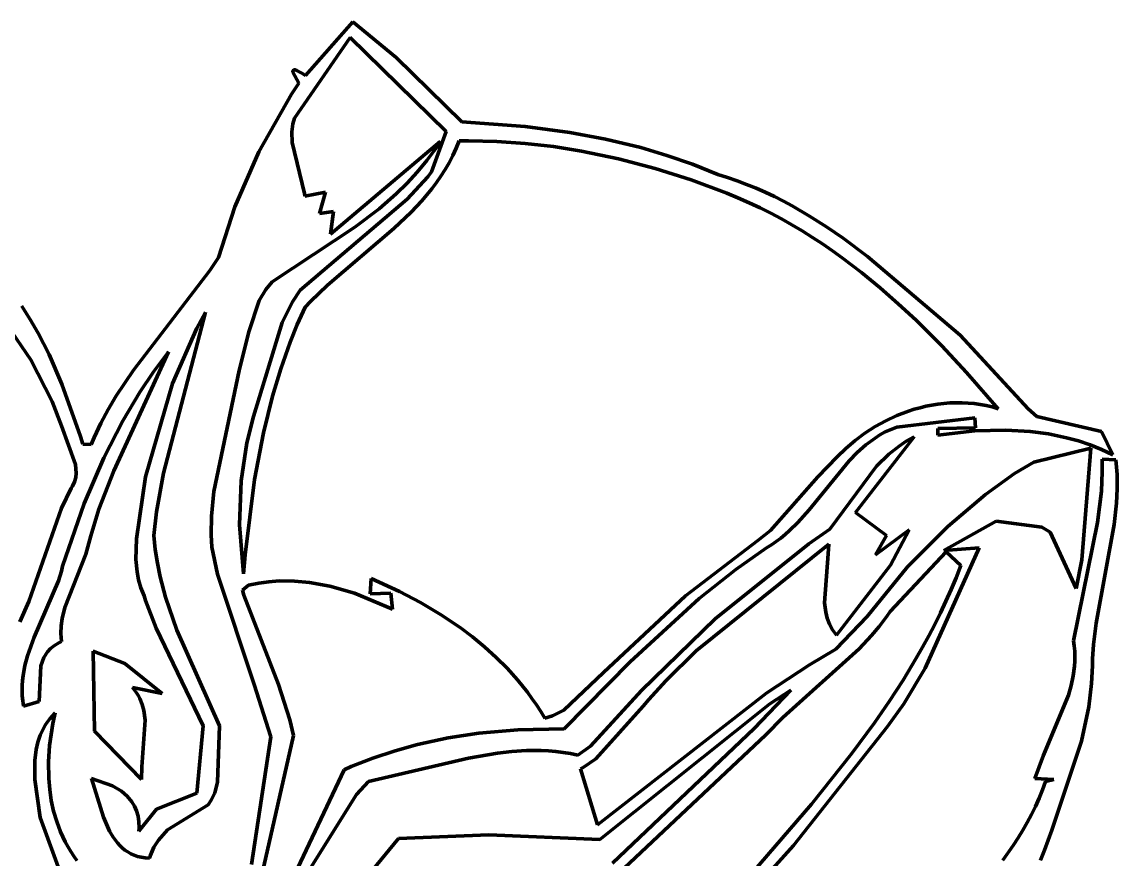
# Model space of a CAD drawing. Header units: millimetres. Extents: x 0 to 10.4, y 0 to 10.4.
# Drawn here: x 4.31 to 5.836, y 6.175 to 7.341 of the extents above; entities that cross this region are included whole.
import ezdxf

# ---------------------------------------------------------------- set-up
doc = ezdxf.new("R2010")
doc.units = ezdxf.units.MM
doc.layers.add('color#2b2b2bff', color=7, linetype='CONTINUOUS', lineweight=100)
doc.layers.add('color#fdfdfdff', color=7, linetype='CONTINUOUS', lineweight=100)

msp = doc.modelspace()

# ---------------------------------------------------------------- linework, layer by layer
at = {"layer": 'color#2b2b2bff'}
for p, q in [((4.7051, 7.2664), (4.7713, 7.341)), ((4.7713, 7.341), (4.8315, 7.2913)), ((4.7675, 7.3194), (4.6898, 7.2068)), ((4.9011, 7.1884), (4.7675, 7.3194)), ((4.8315, 7.2913), (4.9229, 7.2018)), ((4.6874, 7.2708), (4.6875, 7.2735)), ((4.696, 7.2559), (4.6874, 7.2708)), ((4.6875, 7.2735), (4.689, 7.2743)), ((4.689, 7.2743), (4.6908, 7.2741)), ((4.6908, 7.2741), (4.6932, 7.2732)), ((4.6932, 7.2732), (4.6964, 7.2717)), ((4.6964, 7.2717), (4.7003, 7.2695)), ((4.7003, 7.2695), (4.7051, 7.2664)), ((4.6858, 7.2403), (4.696, 7.2559)), ((4.64, 7.1599), (4.6858, 7.2403)), ((4.6898, 7.2068), (4.6876, 7.1993)), ((4.9229, 7.2018), (5.011, 7.1956)), ((4.6876, 7.1993), (4.686, 7.1881)), ((4.686, 7.1881), (4.6864, 7.1731)), ((4.8808, 7.1321), (4.9011, 7.1884)), ((5.011, 7.1956), (5.0736, 7.1872)), ((5.0736, 7.1872), (5.1232, 7.1778)), ((4.6864, 7.1731), (4.7037, 7.1023)), ((4.74, 7.0453), (4.8929, 7.1744)), ((4.8929, 7.1744), (4.887, 7.1654)), ((4.9191, 7.1755), (4.9149, 7.165)), ((4.9323, 7.1756), (4.9191, 7.1755)), ((4.9718, 7.1746), (4.9323, 7.1756)), ((5.0113, 7.1718), (4.9718, 7.1746)), ((5.0505, 7.1673), (5.0113, 7.1718)), ((5.1232, 7.1778), (5.1722, 7.1659)), ((4.6069, 7.0836), (4.64, 7.1599)), ((4.8808, 7.1567), (4.8744, 7.1482)), ((4.887, 7.1654), (4.8808, 7.1567)), ((4.9103, 7.1548), (4.9052, 7.145)), ((4.9149, 7.165), (4.9103, 7.1548)), ((5.0896, 7.1611), (5.0505, 7.1673)), ((5.1412, 7.1504), (5.0896, 7.1611)), ((5.1722, 7.1659), (5.2085, 7.1551)), ((5.2085, 7.1551), (5.2443, 7.1427)), ((4.8744, 7.1482), (4.8609, 7.1319)), ((4.9052, 7.145), (4.8997, 7.1355)), ((5.1923, 7.137), (5.1412, 7.1504)), ((5.2443, 7.1427), (5.2795, 7.1286)), ((4.8609, 7.1319), (4.8466, 7.1165)), ((4.8468, 7.094), (4.8755, 7.1255)), ((4.8755, 7.1255), (4.8808, 7.1321)), ((4.8939, 7.1263), (4.8877, 7.1173)), ((4.8997, 7.1355), (4.8939, 7.1263)), ((5.2425, 7.121), (5.1923, 7.137)), ((5.2795, 7.1286), (5.2931, 7.1244)), ((5.2931, 7.1244), (5.3065, 7.1198)), ((4.8466, 7.1165), (4.8315, 7.1018)), ((4.8877, 7.1173), (4.8811, 7.1086)), ((5.2919, 7.1025), (5.2425, 7.121)), ((5.3065, 7.1198), (5.3197, 7.1148)), ((5.3197, 7.1148), (5.3328, 7.1095)), ((5.3328, 7.1095), (5.3456, 7.1038)), ((4.6976, 6.9677), (4.8468, 7.094)), ((4.7037, 7.1023), (4.7042, 7.0986)), ((4.7042, 7.0986), (4.7332, 7.1039)), ((4.7332, 7.1039), (4.7248, 7.0742)), ((4.8315, 7.1018), (4.8076, 7.0809)), ((4.8743, 7.1002), (4.8672, 7.0919)), ((4.8811, 7.1086), (4.8743, 7.1002)), ((5.3076, 7.0961), (5.2919, 7.1025)), ((5.323, 7.0893), (5.3076, 7.0961)), ((5.3456, 7.1038), (5.3583, 7.0978)), ((5.3583, 7.0978), (5.3708, 7.0914)), ((4.5842, 7.013), (4.6069, 7.0836)), ((4.8076, 7.0809), (4.774, 7.055)), ((4.8672, 7.0919), (4.8523, 7.076)), ((5.3383, 7.0822), (5.323, 7.0893)), ((5.3533, 7.0746), (5.3383, 7.0822)), ((5.3708, 7.0914), (5.3832, 7.0848)), ((5.3832, 7.0848), (5.4074, 7.0707)), ((4.7248, 7.0742), (4.744, 7.0769)), ((4.744, 7.0769), (4.74, 7.0453)), ((4.8523, 7.076), (4.8284, 7.0533)), ((5.3681, 7.0667), (5.3533, 7.0746)), ((5.3827, 7.0585), (5.3681, 7.0667)), ((5.4074, 7.0707), (5.4311, 7.0557)), ((4.774, 7.055), (4.6586, 6.9792)), ((4.8284, 7.0533), (4.7358, 6.9745)), ((5.3971, 7.0499), (5.3827, 7.0585)), ((5.4113, 7.041), (5.3971, 7.0499)), ((5.4311, 7.0557), (5.4543, 7.0397)), ((5.4254, 7.0318), (5.4113, 7.041)), ((5.4543, 7.0397), (5.4882, 7.0144)), ((5.4392, 7.0223), (5.4254, 7.0318)), ((5.4528, 7.0125), (5.4392, 7.0223)), ((4.5721, 6.9951), (4.5842, 7.013)), ((5.4663, 7.0025), (5.4528, 7.0125)), ((5.4796, 6.9922), (5.4663, 7.0025)), ((5.4882, 7.0144), (5.617, 6.9048)), ((4.4658, 6.8563), (4.5721, 6.9951)), ((5.5056, 6.9709), (5.4796, 6.9922)), ((4.6586, 6.9792), (4.6499, 6.9686)), ((4.7358, 6.9745), (4.7121, 6.9519)), ((4.6499, 6.9686), (4.6408, 6.953)), ((4.6871, 6.9512), (4.6976, 6.9677)), ((5.5309, 6.9487), (5.5056, 6.9709)), ((4.31, 6.9452), (4.3218, 6.9266)), ((4.6408, 6.953), (4.6262, 6.9094)), ((4.6726, 6.9223), (4.6871, 6.9512)), ((4.7046, 6.944), (4.6938, 6.9198)), ((4.7121, 6.9519), (4.7046, 6.944)), ((5.5556, 6.9257), (5.5309, 6.9487)), ((4.3218, 6.9266), (4.3329, 6.9074)), ((4.5072, 6.7129), (4.5659, 6.9367)), ((4.5659, 6.9367), (4.5538, 6.9145)), ((4.3225, 6.8707), (4.2898, 6.9186)), ((4.5538, 6.9145), (4.5198, 6.8374)), ((4.6328, 6.7918), (4.6726, 6.9223)), ((4.6938, 6.9198), (4.684, 6.8953)), ((5.5914, 6.89), (5.5556, 6.9257)), ((4.3329, 6.9074), (4.3481, 6.8777)), ((4.6262, 6.9094), (4.613, 6.8558)), ((5.617, 6.9048), (5.7117, 6.8024)), ((4.4384, 6.7159), (4.5143, 6.8817)), ((4.5143, 6.8817), (4.4936, 6.854)), ((4.684, 6.8953), (4.6708, 6.8579)), ((5.6259, 6.853), (5.5914, 6.89)), ((4.3521, 6.8124), (4.3225, 6.8707)), ((4.3481, 6.8777), (4.3659, 6.8368)), ((4.4415, 6.8202), (4.4658, 6.8563)), ((4.4936, 6.854), (4.4744, 6.8253)), ((4.613, 6.8558), (4.5775, 6.687)), ((4.6708, 6.8579), (4.6593, 6.82)), ((5.67, 6.8025), (5.6259, 6.853)), ((4.3659, 6.8368), (4.3917, 6.7637)), ((4.5198, 6.8374), (4.4823, 6.7078)), ((4.4303, 6.8015), (4.4415, 6.8202)), ((4.4744, 6.8253), (4.4508, 6.7856)), ((4.6593, 6.82), (4.6466, 6.7687)), ((4.3651, 6.7784), (4.3521, 6.8124)), ((5.5531, 6.8016), (5.5612, 6.8039)), ((5.5612, 6.8039), (5.5695, 6.8059)), ((5.5695, 6.8059), (5.5778, 6.8076)), ((5.5778, 6.8076), (5.5861, 6.8089)), ((5.5861, 6.8089), (5.5945, 6.8099)), ((5.5945, 6.8099), (5.6029, 6.8105)), ((5.6029, 6.8105), (5.6113, 6.8108)), ((5.6113, 6.8108), (5.6197, 6.8108)), ((5.6197, 6.8108), (5.6282, 6.8104)), ((5.6282, 6.8104), (5.6366, 6.8096)), ((5.6366, 6.8096), (5.645, 6.8084)), ((5.645, 6.8084), (5.6534, 6.8068)), ((5.6534, 6.8068), (5.6617, 6.8049)), ((5.6617, 6.8049), (5.67, 6.8025)), ((4.42, 6.7824), (4.4303, 6.8015)), ((4.6236, 6.7548), (4.6328, 6.7918)), ((5.5137, 6.7858), (5.5291, 6.793)), ((5.6376, 6.7899), (5.5289, 6.7766)), ((5.5291, 6.793), (5.545, 6.799)), ((5.545, 6.799), (5.5531, 6.8016)), ((5.6384, 6.7758), (5.6376, 6.7899)), ((5.7117, 6.8024), (5.7237, 6.7916)), ((5.7237, 6.7916), (5.814, 6.7705)), ((4.385, 6.7247), (4.3651, 6.7784)), ((4.4107, 6.7626), (4.42, 6.7824)), ((4.4508, 6.7856), (4.4244, 6.7342)), ((5.4845, 6.7684), (5.4988, 6.7776)), ((5.4988, 6.7776), (5.5137, 6.7858)), ((5.5289, 6.7766), (5.5125, 6.7701)), ((5.5859, 6.7749), (5.6384, 6.7758)), ((5.5862, 6.7655), (5.5859, 6.7749)), ((4.3917, 6.7637), (4.3949, 6.7532)), ((4.4065, 6.7525), (4.4107, 6.7626)), ((4.6466, 6.7687), (4.6342, 6.7037)), ((5.4579, 6.7472), (5.4708, 6.7582)), ((5.4708, 6.7582), (5.4845, 6.7684)), ((5.5529, 6.7631), (5.4711, 6.6581)), ((5.4986, 6.7616), (5.4921, 6.757)), ((5.5054, 6.766), (5.4986, 6.7616)), ((5.5125, 6.7701), (5.5054, 6.766)), ((5.5421, 6.7571), (5.5529, 6.7631)), ((5.6374, 6.7716), (5.5862, 6.7655)), ((5.6805, 6.7728), (5.6374, 6.7716)), ((5.7147, 6.7708), (5.6805, 6.7728)), ((5.7402, 6.7674), (5.7147, 6.7708)), ((5.7653, 6.7621), (5.7402, 6.7674)), ((5.7819, 6.7575), (5.7653, 6.7621)), ((5.814, 6.7705), (5.8299, 6.7383)), ((4.3949, 6.7532), (4.4065, 6.7525)), ((4.6155, 6.702), (4.6236, 6.7548)), ((5.4459, 6.7354), (5.4579, 6.7472)), ((5.4858, 6.7521), (5.4738, 6.7415)), ((5.4921, 6.757), (5.4858, 6.7521)), ((5.5177, 6.7392), (5.5319, 6.7504)), ((5.5319, 6.7504), (5.5421, 6.7571)), ((5.7197, 6.7278), (5.7989, 6.7474)), ((5.7981, 6.7521), (5.7819, 6.7575)), ((5.7989, 6.7474), (5.7866, 6.5922)), ((5.8141, 6.7457), (5.7981, 6.7521)), ((5.8299, 6.7383), (5.8141, 6.7457)), ((4.4244, 6.7342), (4.3971, 6.6704)), ((5.4626, 6.7301), (5.4068, 6.6617)), ((5.4189, 6.7076), (5.4459, 6.7354)), ((5.4738, 6.7415), (5.4626, 6.7301)), ((5.5005, 6.7224), (5.5177, 6.7392)), ((5.6927, 6.7123), (5.7197, 6.7278)), ((5.815, 6.7144), (5.8147, 6.7323)), ((5.8147, 6.7323), (5.8341, 6.7311)), ((5.8341, 6.7311), (5.835, 6.721)), ((4.3859, 6.7125), (4.385, 6.7247)), ((4.3852, 6.7065), (4.3859, 6.7125)), ((4.4174, 6.6624), (4.4384, 6.7159)), ((4.4976, 6.6587), (4.5072, 6.7129)), ((5.4356, 6.6348), (5.5005, 6.7224)), ((5.6526, 6.6832), (5.6927, 6.7123)), ((5.8139, 6.6878), (5.815, 6.7144)), ((5.835, 6.721), (5.8356, 6.7109)), ((4.3807, 6.6945), (4.3835, 6.7005)), ((4.3835, 6.7005), (4.3852, 6.7065)), ((4.4823, 6.7078), (4.4696, 6.6214)), ((4.6132, 6.6409), (4.6155, 6.702)), ((4.6342, 6.7037), (4.6212, 6.5988)), ((5.3529, 6.6327), (5.4189, 6.7076)), ((5.8356, 6.7109), (5.8357, 6.6909)), ((4.3655, 6.6639), (4.3789, 6.6916)), ((4.3789, 6.6916), (4.3807, 6.6945)), ((4.5775, 6.687), (4.5743, 6.6528)), ((5.5997, 6.6385), (5.6526, 6.6832)), ((5.8085, 6.644), (5.8139, 6.6878)), ((5.8357, 6.6909), (5.8347, 6.671)), ((4.3971, 6.6704), (4.3669, 6.5831)), ((5.8347, 6.671), (5.8315, 6.6414)), ((4.3197, 6.534), (4.3655, 6.6639)), ((4.4089, 6.6349), (4.4174, 6.6624)), ((4.4939, 6.6258), (4.4976, 6.6587)), ((4.5743, 6.6528), (4.5739, 6.627)), ((5.4068, 6.6617), (5.3908, 6.6438)), ((5.4711, 6.6581), (5.5147, 6.6257)), ((4.619, 6.5725), (4.6132, 6.6409)), ((5.3908, 6.6438), (5.3794, 6.6327)), ((5.5439, 6.5821), (5.5997, 6.6385)), ((5.6673, 6.6461), (5.5944, 6.6051)), ((5.7309, 6.6377), (5.6673, 6.6461)), ((5.7425, 6.6304), (5.7309, 6.6377)), ((5.775, 6.4794), (5.8085, 6.644)), ((5.8315, 6.6414), (5.8065, 6.5039)), ((4.399, 6.6001), (4.4064, 6.6255)), ((4.4064, 6.6255), (4.4089, 6.6349)), ((4.4696, 6.6214), (4.4688, 6.5926)), ((4.4959, 6.6064), (4.4939, 6.6258)), ((4.5739, 6.627), (4.5747, 6.6096)), ((5.3353, 6.6191), (5.3529, 6.6327)), ((5.3673, 6.6224), (5.3609, 6.6176)), ((5.3735, 6.6274), (5.3673, 6.6224)), ((5.3794, 6.6327), (5.3735, 6.6274)), ((5.4064, 6.6141), (5.4356, 6.6348)), ((5.4991, 6.5988), (5.5461, 6.6336)), ((5.5147, 6.6257), (5.4991, 6.5988)), ((5.5461, 6.6336), (5.52, 6.5848)), ((5.7785, 6.5522), (5.7425, 6.6304)), ((4.4989, 6.5872), (4.4959, 6.6064)), ((4.5747, 6.6096), (4.5825, 6.5723)), ((5.2346, 6.5418), (5.3353, 6.6191)), ((5.4342, 6.6137), (5.2495, 6.4653)), ((5.2759, 6.5098), (5.4064, 6.6141)), ((5.3473, 6.6088), (5.3046, 6.5786)), ((5.3542, 6.6131), (5.3473, 6.6088)), ((5.3609, 6.6176), (5.3542, 6.6131)), ((5.4334, 6.6006), (5.4342, 6.6137)), ((5.6435, 6.6089), (5.5683, 6.4412)), ((5.5944, 6.6051), (5.6435, 6.6089)), ((4.3698, 6.5258), (4.399, 6.6001)), ((4.4688, 6.5926), (4.4705, 6.5755)), ((4.6212, 6.5988), (4.619, 6.5725)), ((5.4281, 6.5324), (5.4334, 6.6006)), ((5.5975, 6.603), (5.5194, 6.52)), ((5.618, 6.584), (5.5975, 6.603)), ((5.7866, 6.5922), (5.7785, 6.5522)), ((4.3652, 6.5763), (4.361, 6.5628)), ((4.3669, 6.5831), (4.3652, 6.5763)), ((4.4705, 6.5755), (4.4727, 6.5642)), ((4.5029, 6.5682), (4.4989, 6.5872)), ((5.3046, 6.5786), (5.2535, 6.538)), ((5.52, 6.5848), (5.4448, 6.487)), ((5.4876, 6.5131), (5.5439, 6.5821)), ((5.6114, 6.5672), (5.618, 6.584)), ((4.361, 6.5628), (4.3274, 6.4845)), ((4.4727, 6.5642), (4.476, 6.553)), ((4.5104, 6.5401), (4.5029, 6.5682)), ((4.5825, 6.5723), (4.6337, 6.4184)), ((4.64, 6.5596), (4.6542, 6.5616)), ((4.6542, 6.5616), (4.6684, 6.5626)), ((4.6684, 6.5626), (4.6897, 6.5625)), ((4.6897, 6.5625), (4.711, 6.5605)), ((4.711, 6.5605), (4.7391, 6.5554)), ((4.7951, 6.5446), (4.7966, 6.5661)), ((4.7966, 6.5661), (4.8362, 6.5479)), ((5.6045, 6.5506), (5.6114, 6.5672)), ((4.476, 6.553), (4.4804, 6.5419)), ((4.6174, 6.5498), (4.6259, 6.5566)), ((4.6194, 6.5427), (4.6174, 6.5498)), ((4.6259, 6.5566), (4.64, 6.5596)), ((4.7391, 6.5554), (4.7736, 6.5455)), ((4.7736, 6.5455), (4.8263, 6.5235)), ((4.8239, 6.5458), (4.7951, 6.5446)), ((4.8263, 6.5235), (4.8239, 6.5458)), ((4.8362, 6.5479), (4.8652, 6.5327)), ((5.5972, 6.5343), (5.6045, 6.5506)), ((4.3075, 6.5059), (4.3197, 6.534)), ((4.4804, 6.5419), (4.4824, 6.5353)), ((4.4824, 6.5353), (4.4971, 6.4968)), ((4.5262, 6.4942), (4.5104, 6.5401)), ((4.6677, 6.4183), (4.6194, 6.5427)), ((4.8652, 6.5327), (4.8933, 6.516)), ((5.1204, 6.4354), (5.2346, 6.5418)), ((5.2535, 6.538), (5.1573, 6.45)), ((5.4298, 6.5193), (5.4281, 6.5324)), ((5.5895, 6.5181), (5.5972, 6.5343)), ((4.3663, 6.5104), (4.3698, 6.5258)), ((4.8933, 6.516), (4.9205, 6.4978)), ((5.4319, 6.5108), (5.4298, 6.5193)), ((5.5194, 6.52), (5.5146, 6.5129)), ((5.5816, 6.5021), (5.5895, 6.5181)), ((4.3646, 6.4893), (4.365, 6.5)), ((4.365, 6.5), (4.3663, 6.5104)), ((5.173, 6.4101), (5.2759, 6.5098)), ((5.4351, 6.5025), (5.4319, 6.5108)), ((5.4393, 6.4946), (5.4351, 6.5025)), ((5.4438, 6.4678), (5.4876, 6.5131)), ((5.5045, 6.4994), (5.4937, 6.4866)), ((5.5146, 6.5129), (5.5045, 6.4994)), ((5.5733, 6.4862), (5.5816, 6.5021)), ((5.8065, 6.5039), (5.8029, 6.4742)), ((4.3274, 6.4845), (4.3178, 6.4582)), ((4.3653, 6.4784), (4.3646, 6.4893)), ((4.4971, 6.4968), (4.5626, 6.361)), ((4.5852, 6.3607), (4.5262, 6.4942)), ((4.9205, 6.4978), (4.9379, 6.4847)), ((4.9379, 6.4847), (4.9546, 6.4709)), ((5.4419, 6.4908), (5.4393, 6.4946)), ((5.4448, 6.487), (5.4419, 6.4908)), ((5.4937, 6.4866), (5.4764, 6.4682)), ((5.5648, 6.4706), (5.5733, 6.4862)), ((4.3457, 6.464), (4.3501, 6.4688)), ((4.3501, 6.4688), (4.3554, 6.473)), ((4.3554, 6.473), (4.3618, 6.4767)), ((4.3618, 6.4767), (4.3653, 6.4784)), ((4.9546, 6.4709), (4.9707, 6.4563)), ((5.4764, 6.4682), (5.3699, 6.3725)), ((5.5559, 6.4551), (5.5648, 6.4706)), ((5.776, 6.4721), (5.775, 6.4794)), ((5.7766, 6.465), (5.776, 6.4721)), ((5.8029, 6.4742), (5.8015, 6.4543)), ((4.3178, 6.4582), (4.3142, 6.4448)), ((4.3365, 6.4444), (4.3407, 6.4561)), ((4.3407, 6.4561), (4.3457, 6.464)), ((4.4093, 6.4651), (4.4113, 6.3533)), ((4.4535, 6.4479), (4.4093, 6.4651)), ((4.9707, 6.4563), (4.986, 6.441)), ((5.2495, 6.4653), (5.2072, 6.4238)), ((5.4071, 6.446), (5.4438, 6.4678)), ((5.5375, 6.4245), (5.5559, 6.4551)), ((5.7769, 6.4579), (5.7766, 6.465)), ((5.7768, 6.4509), (5.7769, 6.4579)), ((5.8015, 6.4543), (5.8012, 6.4443)), ((4.3142, 6.4448), (4.3117, 6.4311)), ((4.3341, 6.3946), (4.3365, 6.4444)), ((4.5057, 6.4059), (4.4535, 6.4479)), ((4.986, 6.441), (5.0005, 6.4249)), ((5.1573, 6.45), (5.0657, 6.3569)), ((5.3478, 6.4068), (5.4071, 6.446)), ((5.5683, 6.4412), (5.5384, 6.3915)), ((5.7745, 6.4304), (5.7763, 6.444)), ((5.7763, 6.444), (5.7768, 6.4509)), ((5.8012, 6.4443), (5.8002, 6.4197)), ((4.3109, 6.4242), (4.3105, 6.4172)), ((4.3117, 6.4311), (4.3109, 6.4242)), ((5.0005, 6.4249), (5.0142, 6.4079)), ((5.0652, 6.3829), (5.1204, 6.4354)), ((5.2072, 6.4238), (5.1833, 6.3975)), ((5.518, 6.3946), (5.5375, 6.4245)), ((5.7717, 6.417), (5.7745, 6.4304)), ((4.3105, 6.4172), (4.3104, 6.4101)), ((4.3104, 6.4101), (4.3107, 6.4029)), ((4.4671, 6.4105), (4.464, 6.4142)), ((4.464, 6.4142), (4.5057, 6.4059)), ((4.4699, 6.4067), (4.4671, 6.4105)), ((4.6337, 6.4184), (4.657, 6.3457)), ((4.6836, 6.3691), (4.6677, 6.4183)), ((5.0142, 6.4079), (5.0206, 6.3991)), ((5.1024, 6.3326), (5.173, 6.4101)), ((5.33, 6.3571), (5.381, 6.4108)), ((5.381, 6.4108), (5.3519, 6.3915)), ((5.7679, 6.4038), (5.7717, 6.417)), ((5.8002, 6.4197), (5.7963, 6.3874)), ((4.3107, 6.4029), (4.3115, 6.3956)), ((4.3115, 6.3956), (4.3126, 6.3882)), ((4.3126, 6.3882), (4.3341, 6.3946)), ((4.4724, 6.4029), (4.4699, 6.4067)), ((4.4745, 6.3989), (4.4724, 6.4029)), ((4.4779, 6.3907), (4.4745, 6.3989)), ((5.0206, 6.3991), (5.0269, 6.3901)), ((5.112, 6.2231), (5.3478, 6.4068)), ((5.1833, 6.3975), (5.1756, 6.3885)), ((5.4977, 6.3652), (5.518, 6.3946)), ((5.733, 6.3202), (5.7679, 6.4038)), ((4.3566, 6.3789), (4.3527, 6.3748)), ((4.3534, 6.364), (4.3566, 6.3789)), ((4.4802, 6.3821), (4.4779, 6.3907)), ((4.4819, 6.3689), (4.4802, 6.3821)), ((5.0269, 6.3901), (5.0328, 6.3809)), ((5.0328, 6.3809), (5.0385, 6.3714)), ((5.0492, 6.3747), (5.0652, 6.3829)), ((5.1756, 6.3885), (5.1098, 6.3151)), ((5.3519, 6.3915), (5.1154, 6.2028)), ((5.5384, 6.3915), (5.5161, 6.3598)), ((5.7963, 6.3874), (5.786, 6.3397)), ((4.3428, 6.362), (4.3402, 6.3574)), ((4.3458, 6.3664), (4.3428, 6.362)), ((4.3491, 6.3707), (4.3458, 6.3664)), ((4.3488, 6.3336), (4.3534, 6.364)), ((4.3527, 6.3748), (4.3491, 6.3707)), ((4.4774, 6.304), (4.4819, 6.3689)), ((4.6883, 6.3473), (4.6836, 6.3691)), ((5.0385, 6.3714), (5.0492, 6.3747)), ((5.3699, 6.3725), (5.3466, 6.3482)), ((5.4659, 6.322), (5.4977, 6.3652)), ((4.3358, 6.348), (4.3324, 6.3383)), ((4.3402, 6.3574), (4.3358, 6.348)), ((4.4113, 6.3533), (4.4769, 6.2861)), ((4.5626, 6.361), (4.5538, 6.2671)), ((4.5828, 6.2823), (4.5852, 6.3607)), ((4.6447, 6.1555), (4.6883, 6.3473)), ((4.9467, 6.3506), (4.9037, 6.3441)), ((5.0008, 6.3555), (4.9467, 6.3506)), ((5.0657, 6.3569), (5.0008, 6.3555)), ((5.1326, 6.1695), (5.33, 6.3571)), ((5.3466, 6.3482), (5.133, 6.1473)), ((5.5161, 6.3598), (5.3848, 6.1944)), ((4.3324, 6.3383), (4.3301, 6.3282)), ((4.3473, 6.3106), (4.3488, 6.3336)), ((4.657, 6.3457), (4.6298, 6.1679)), ((4.8613, 6.3349), (4.83, 6.3263)), ((4.9037, 6.3441), (4.8613, 6.3349)), ((5.0845, 6.3202), (5.1024, 6.3326)), ((5.786, 6.3397), (5.7448, 6.2159)), ((4.3301, 6.3282), (4.3281, 6.3126)), ((4.7992, 6.3161), (4.769, 6.3041)), ((4.7928, 6.2832), (4.9324, 6.316)), ((4.83, 6.3263), (4.7992, 6.3161)), ((4.9324, 6.316), (4.9726, 6.323)), ((4.9726, 6.323), (4.9928, 6.3252)), ((4.9928, 6.3252), (5.013, 6.3265)), ((5.013, 6.3265), (5.0232, 6.3266)), ((5.0232, 6.3266), (5.0333, 6.3265)), ((5.0333, 6.3265), (5.0435, 6.326)), ((5.0435, 6.326), (5.0537, 6.3251)), ((5.0537, 6.3251), (5.064, 6.3239)), ((5.064, 6.3239), (5.0742, 6.3223)), ((5.0742, 6.3223), (5.0845, 6.3202)), ((5.4099, 6.252), (5.4659, 6.322)), ((5.7212, 6.2875), (5.733, 6.3202)), ((4.3281, 6.3126), (4.3283, 6.286)), ((4.3476, 6.2875), (4.3473, 6.3106)), ((4.4769, 6.2861), (4.4774, 6.304)), ((4.769, 6.3041), (4.759, 6.2997)), ((5.092, 6.3031), (5.0882, 6.3011)), ((5.0882, 6.3011), (5.112, 6.2231)), ((5.1098, 6.3151), (5.092, 6.3031)), ((4.3283, 6.286), (4.3357, 6.2332)), ((4.3489, 6.2722), (4.3476, 6.2875)), ((4.4363, 6.2776), (4.4072, 6.2877)), ((4.4072, 6.2877), (4.424, 6.2336)), ((4.759, 6.2997), (4.6819, 6.1367)), ((5.7474, 6.2862), (5.7212, 6.2875)), ((5.7361, 6.2835), (5.7474, 6.2862)), ((4.3511, 6.2571), (4.3489, 6.2722)), ((4.4487, 6.2701), (4.4363, 6.2776)), ((4.4568, 6.2632), (4.4487, 6.2701)), ((4.5787, 6.2676), (4.5828, 6.2823)), ((4.7763, 6.2654), (4.7928, 6.2832)), ((5.727, 6.26), (5.7317, 6.2716)), ((5.7317, 6.2716), (5.7361, 6.2835)), ((4.3544, 6.2422), (4.3511, 6.2571)), ((4.4634, 6.2551), (4.4568, 6.2632)), ((4.4671, 6.2491), (4.4634, 6.2551)), ((4.5538, 6.2671), (4.4978, 6.2447)), ((4.5697, 6.2508), (4.5739, 6.2573)), ((4.5739, 6.2573), (4.5787, 6.2676)), ((4.6964, 6.1377), (4.7763, 6.2654)), ((5.7218, 6.2486), (5.727, 6.26)), ((4.3586, 6.2276), (4.3544, 6.2422)), ((4.4699, 6.2424), (4.4671, 6.2491)), ((4.4719, 6.2352), (4.4699, 6.2424)), ((4.4978, 6.2447), (4.473, 6.2142)), ((4.5132, 6.216), (4.5697, 6.2508)), ((5.3283, 6.1571), (5.4099, 6.252)), ((5.7163, 6.2374), (5.7218, 6.2486)), ((4.3357, 6.2332), (4.3659, 6.1507)), ((4.364, 6.2133), (4.3586, 6.2276)), ((4.424, 6.2336), (4.4323, 6.2145)), ((4.4731, 6.2273), (4.4719, 6.2352)), ((4.4733, 6.2187), (4.4731, 6.2273)), ((5.7042, 6.2156), (5.7104, 6.2264)), ((5.7104, 6.2264), (5.7163, 6.2374)), ((4.3704, 6.1995), (4.364, 6.2133)), ((4.4323, 6.2145), (4.4374, 6.2058)), ((4.473, 6.2142), (4.4733, 6.2187)), ((4.5004, 6.2019), (4.5132, 6.216)), ((4.9604, 6.2091), (4.8346, 6.204)), ((5.1154, 6.2028), (4.9604, 6.2091)), ((5.6977, 6.205), (5.7042, 6.2156)), ((5.7448, 6.2159), (5.7398, 6.2016)), ((4.3741, 6.1928), (4.3704, 6.1995)), ((4.4374, 6.2058), (4.4433, 6.1979)), ((4.4433, 6.1979), (4.4465, 6.1943)), ((4.4465, 6.1943), (4.45, 6.191)), ((4.4941, 6.192), (4.5004, 6.2019)), ((4.8346, 6.204), (4.7981, 6.1597)), ((5.3848, 6.1944), (5.335, 6.1384)), ((5.6766, 6.174), (5.691, 6.1945)), ((5.691, 6.1945), (5.6977, 6.205)), ((5.7398, 6.2016), (5.7345, 6.1876)), ((4.3781, 6.1862), (4.3741, 6.1928)), ((4.3823, 6.1797), (4.3781, 6.1862)), ((4.3869, 6.1734), (4.3823, 6.1797)), ((4.45, 6.191), (4.4537, 6.188)), ((4.4537, 6.188), (4.4577, 6.1853)), ((4.4577, 6.1853), (4.462, 6.1829)), ((4.462, 6.1829), (4.4665, 6.1809)), ((4.4665, 6.1809), (4.4714, 6.1792)), ((4.4714, 6.1792), (4.4765, 6.178)), ((4.4878, 6.1768), (4.4892, 6.1808)), ((4.4892, 6.1808), (4.4941, 6.192)), ((5.7345, 6.1876), (5.7288, 6.1737)), ((4.4765, 6.178), (4.482, 6.1772)), ((4.482, 6.1772), (4.4878, 6.1768))]:
    msp.add_line(p, q, dxfattribs=at)
at = {"layer": 'color#fdfdfdff'}
for p, q in [((4.7713, 7.341), (4.7051, 7.2664)), ((4.8315, 7.2913), (4.7713, 7.341)), ((4.6898, 7.2068), (4.7675, 7.3194)), ((4.7675, 7.3194), (4.9011, 7.1884)), ((4.9229, 7.2018), (4.8315, 7.2913)), ((4.6875, 7.2735), (4.6874, 7.2708)), ((4.6874, 7.2708), (4.696, 7.2559)), ((4.689, 7.2743), (4.6875, 7.2735)), ((4.6908, 7.2741), (4.689, 7.2743)), ((4.6932, 7.2732), (4.6908, 7.2741)), ((4.6964, 7.2717), (4.6932, 7.2732)), ((4.7003, 7.2695), (4.6964, 7.2717)), ((4.7051, 7.2664), (4.7003, 7.2695)), ((4.696, 7.2559), (4.6858, 7.2403)), ((4.6858, 7.2403), (4.64, 7.1599)), ((4.6876, 7.1993), (4.6898, 7.2068)), ((5.011, 7.1956), (4.9229, 7.2018)), ((4.686, 7.1881), (4.6876, 7.1993)), ((4.6864, 7.1731), (4.686, 7.1881)), ((4.9011, 7.1884), (4.8808, 7.1321)), ((5.0736, 7.1872), (5.011, 7.1956)), ((5.1232, 7.1778), (5.0736, 7.1872)), ((4.7037, 7.1023), (4.6864, 7.1731)), ((4.8929, 7.1744), (4.74, 7.0453)), ((4.887, 7.1654), (4.8929, 7.1744)), ((4.9149, 7.165), (4.9191, 7.1755)), ((4.9191, 7.1755), (4.9323, 7.1756)), ((4.9323, 7.1756), (4.9718, 7.1746)), ((4.9718, 7.1746), (5.0113, 7.1718)), ((5.0113, 7.1718), (5.0505, 7.1673)), ((5.1722, 7.1659), (5.1232, 7.1778)), ((4.64, 7.1599), (4.6069, 7.0836)), ((4.8744, 7.1482), (4.8808, 7.1567)), ((4.8808, 7.1567), (4.887, 7.1654)), ((4.9052, 7.145), (4.9103, 7.1548)), ((4.9103, 7.1548), (4.9149, 7.165)), ((5.0505, 7.1673), (5.0896, 7.1611)), ((5.0896, 7.1611), (5.1412, 7.1504)), ((5.2085, 7.1551), (5.1722, 7.1659)), ((5.2443, 7.1427), (5.2085, 7.1551)), ((4.8609, 7.1319), (4.8744, 7.1482)), ((4.8997, 7.1355), (4.9052, 7.145)), ((5.1412, 7.1504), (5.1923, 7.137)), ((5.2795, 7.1286), (5.2443, 7.1427)), ((4.8466, 7.1165), (4.8609, 7.1319)), ((4.8755, 7.1255), (4.8468, 7.094)), ((4.8808, 7.1321), (4.8755, 7.1255)), ((4.8877, 7.1173), (4.8939, 7.1263)), ((4.8939, 7.1263), (4.8997, 7.1355)), ((5.1923, 7.137), (5.2425, 7.121)), ((5.2931, 7.1244), (5.2795, 7.1286)), ((5.3065, 7.1198), (5.2931, 7.1244)), ((4.8315, 7.1018), (4.8466, 7.1165)), ((4.8811, 7.1086), (4.8877, 7.1173)), ((5.2425, 7.121), (5.2919, 7.1025)), ((5.3197, 7.1148), (5.3065, 7.1198)), ((5.3328, 7.1095), (5.3197, 7.1148)), ((5.3456, 7.1038), (5.3328, 7.1095)), ((4.8468, 7.094), (4.6976, 6.9677)), ((4.7042, 7.0986), (4.7037, 7.1023)), ((4.7332, 7.1039), (4.7042, 7.0986)), ((4.7248, 7.0742), (4.7332, 7.1039)), ((4.8076, 7.0809), (4.8315, 7.1018)), ((4.8672, 7.0919), (4.8743, 7.1002)), ((4.8743, 7.1002), (4.8811, 7.1086)), ((5.2919, 7.1025), (5.3076, 7.0961)), ((5.3076, 7.0961), (5.323, 7.0893)), ((5.3583, 7.0978), (5.3456, 7.1038)), ((5.3708, 7.0914), (5.3583, 7.0978)), ((4.6069, 7.0836), (4.5842, 7.013)), ((4.774, 7.055), (4.8076, 7.0809)), ((4.8523, 7.076), (4.8672, 7.0919)), ((5.323, 7.0893), (5.3383, 7.0822)), ((5.3383, 7.0822), (5.3533, 7.0746)), ((5.3832, 7.0848), (5.3708, 7.0914)), ((5.4074, 7.0707), (5.3832, 7.0848)), ((4.744, 7.0769), (4.7248, 7.0742)), ((4.74, 7.0453), (4.744, 7.0769)), ((4.8284, 7.0533), (4.8523, 7.076)), ((5.3533, 7.0746), (5.3681, 7.0667)), ((5.3681, 7.0667), (5.3827, 7.0585)), ((5.4311, 7.0557), (5.4074, 7.0707)), ((4.6586, 6.9792), (4.774, 7.055)), ((4.7358, 6.9745), (4.8284, 7.0533)), ((5.3827, 7.0585), (5.3971, 7.0499)), ((5.3971, 7.0499), (5.4113, 7.041)), ((5.4543, 7.0397), (5.4311, 7.0557)), ((5.4113, 7.041), (5.4254, 7.0318)), ((5.4882, 7.0144), (5.4543, 7.0397)), ((5.4254, 7.0318), (5.4392, 7.0223)), ((5.4392, 7.0223), (5.4528, 7.0125)), ((4.5842, 7.013), (4.5721, 6.9951)), ((5.4528, 7.0125), (5.4663, 7.0025)), ((5.4663, 7.0025), (5.4796, 6.9922)), ((5.617, 6.9048), (5.4882, 7.0144)), ((4.5721, 6.9951), (4.4658, 6.8563)), ((5.4796, 6.9922), (5.5056, 6.9709)), ((4.6499, 6.9686), (4.6586, 6.9792)), ((4.7121, 6.9519), (4.7358, 6.9745)), ((4.6408, 6.953), (4.6499, 6.9686)), ((4.6976, 6.9677), (4.6871, 6.9512)), ((5.5056, 6.9709), (5.5309, 6.9487)), ((4.3218, 6.9266), (4.31, 6.9452)), ((4.6262, 6.9094), (4.6408, 6.953)), ((4.6871, 6.9512), (4.6726, 6.9223)), ((4.6938, 6.9198), (4.7046, 6.944)), ((4.7046, 6.944), (4.7121, 6.9519)), ((5.5309, 6.9487), (5.5556, 6.9257)), ((4.3329, 6.9074), (4.3218, 6.9266)), ((4.5659, 6.9367), (4.5072, 6.7129)), ((4.5538, 6.9145), (4.5659, 6.9367)), ((4.2898, 6.9186), (4.3225, 6.8707)), ((4.5198, 6.8374), (4.5538, 6.9145)), ((4.6726, 6.9223), (4.6328, 6.7918)), ((4.684, 6.8953), (4.6938, 6.9198)), ((5.5556, 6.9257), (5.5914, 6.89)), ((4.3481, 6.8777), (4.3329, 6.9074)), ((4.613, 6.8558), (4.6262, 6.9094)), ((5.7117, 6.8024), (5.617, 6.9048)), ((4.5143, 6.8817), (4.4384, 6.7159)), ((4.4936, 6.854), (4.5143, 6.8817)), ((4.6708, 6.8579), (4.684, 6.8953)), ((5.5914, 6.89), (5.6259, 6.853)), ((4.3225, 6.8707), (4.3521, 6.8124)), ((4.3659, 6.8368), (4.3481, 6.8777)), ((4.4658, 6.8563), (4.4415, 6.8202)), ((4.4744, 6.8253), (4.4936, 6.854)), ((4.5775, 6.687), (4.613, 6.8558)), ((4.6593, 6.82), (4.6708, 6.8579)), ((5.6259, 6.853), (5.67, 6.8025)), ((4.3917, 6.7637), (4.3659, 6.8368)), ((4.4823, 6.7078), (4.5198, 6.8374)), ((4.4415, 6.8202), (4.4303, 6.8015)), ((4.4508, 6.7856), (4.4744, 6.8253)), ((4.6466, 6.7687), (4.6593, 6.82)), ((4.3521, 6.8124), (4.3651, 6.7784)), ((5.5612, 6.8039), (5.5531, 6.8016)), ((5.5695, 6.8059), (5.5612, 6.8039)), ((5.5778, 6.8076), (5.5695, 6.8059)), ((5.5861, 6.8089), (5.5778, 6.8076)), ((5.5945, 6.8099), (5.5861, 6.8089)), ((5.6029, 6.8105), (5.5945, 6.8099)), ((5.6113, 6.8108), (5.6029, 6.8105)), ((5.6197, 6.8108), (5.6113, 6.8108)), ((5.6282, 6.8104), (5.6197, 6.8108)), ((5.6366, 6.8096), (5.6282, 6.8104)), ((5.645, 6.8084), (5.6366, 6.8096)), ((5.6534, 6.8068), (5.645, 6.8084)), ((5.6617, 6.8049), (5.6534, 6.8068)), ((5.67, 6.8025), (5.6617, 6.8049)), ((4.4303, 6.8015), (4.42, 6.7824)), ((4.6328, 6.7918), (4.6236, 6.7548)), ((5.5291, 6.793), (5.5137, 6.7858)), ((5.5289, 6.7766), (5.6376, 6.7899)), ((5.545, 6.799), (5.5291, 6.793)), ((5.5531, 6.8016), (5.545, 6.799)), ((5.6376, 6.7899), (5.6384, 6.7758)), ((5.7237, 6.7916), (5.7117, 6.8024)), ((5.814, 6.7705), (5.7237, 6.7916)), ((4.3651, 6.7784), (4.385, 6.7247)), ((4.42, 6.7824), (4.4107, 6.7626)), ((4.4244, 6.7342), (4.4508, 6.7856)), ((5.4988, 6.7776), (5.4845, 6.7684)), ((5.5137, 6.7858), (5.4988, 6.7776)), ((5.5125, 6.7701), (5.5289, 6.7766)), ((5.6384, 6.7758), (5.5859, 6.7749)), ((5.5859, 6.7749), (5.5862, 6.7655)), ((4.3949, 6.7532), (4.3917, 6.7637)), ((4.4107, 6.7626), (4.4065, 6.7525)), ((4.6342, 6.7037), (4.6466, 6.7687)), ((5.4708, 6.7582), (5.4579, 6.7472)), ((5.4845, 6.7684), (5.4708, 6.7582)), ((5.4711, 6.6581), (5.5529, 6.7631)), ((5.4921, 6.757), (5.4986, 6.7616)), ((5.4986, 6.7616), (5.5054, 6.766)), ((5.5054, 6.766), (5.5125, 6.7701)), ((5.5529, 6.7631), (5.5421, 6.7571)), ((5.5862, 6.7655), (5.6374, 6.7716)), ((5.6374, 6.7716), (5.6805, 6.7728)), ((5.6805, 6.7728), (5.7147, 6.7708)), ((5.7147, 6.7708), (5.7402, 6.7674)), ((5.7402, 6.7674), (5.7653, 6.7621)), ((5.7653, 6.7621), (5.7819, 6.7575)), ((5.8299, 6.7383), (5.814, 6.7705)), ((4.4065, 6.7525), (4.3949, 6.7532)), ((4.6236, 6.7548), (4.6155, 6.702)), ((5.4579, 6.7472), (5.4459, 6.7354)), ((5.4738, 6.7415), (5.4858, 6.7521)), ((5.4858, 6.7521), (5.4921, 6.757)), ((5.5319, 6.7504), (5.5177, 6.7392)), ((5.5421, 6.7571), (5.5319, 6.7504)), ((5.7989, 6.7474), (5.7197, 6.7278)), ((5.7819, 6.7575), (5.7981, 6.7521)), ((5.7866, 6.5922), (5.7989, 6.7474)), ((5.7981, 6.7521), (5.8141, 6.7457)), ((5.8141, 6.7457), (5.8299, 6.7383)), ((4.3971, 6.6704), (4.4244, 6.7342)), ((5.4068, 6.6617), (5.4626, 6.7301)), ((5.4459, 6.7354), (5.4189, 6.7076)), ((5.4626, 6.7301), (5.4738, 6.7415)), ((5.5177, 6.7392), (5.5005, 6.7224)), ((5.7197, 6.7278), (5.6927, 6.7123)), ((5.8341, 6.7311), (5.8147, 6.7323)), ((5.8147, 6.7323), (5.815, 6.7144)), ((5.835, 6.721), (5.8341, 6.7311)), ((4.385, 6.7247), (4.3859, 6.7125)), ((4.3859, 6.7125), (4.3852, 6.7065)), ((4.4384, 6.7159), (4.4174, 6.6624)), ((4.5072, 6.7129), (4.4976, 6.6587)), ((5.5005, 6.7224), (5.4356, 6.6348)), ((5.6927, 6.7123), (5.6526, 6.6832)), ((5.815, 6.7144), (5.8139, 6.6878)), ((5.8356, 6.7109), (5.835, 6.721)), ((4.3835, 6.7005), (4.3807, 6.6945)), ((4.3852, 6.7065), (4.3835, 6.7005)), ((4.4696, 6.6214), (4.4823, 6.7078)), ((4.6155, 6.702), (4.6132, 6.6409)), ((4.6212, 6.5988), (4.6342, 6.7037)), ((5.4189, 6.7076), (5.3529, 6.6327)), ((5.8357, 6.6909), (5.8356, 6.7109)), ((4.3789, 6.6916), (4.3655, 6.6639)), ((4.3807, 6.6945), (4.3789, 6.6916)), ((4.5743, 6.6528), (4.5775, 6.687)), ((5.6526, 6.6832), (5.5997, 6.6385)), ((5.8139, 6.6878), (5.8085, 6.644)), ((5.8347, 6.671), (5.8357, 6.6909)), ((4.3669, 6.5831), (4.3971, 6.6704)), ((5.8315, 6.6414), (5.8347, 6.671)), ((4.3655, 6.6639), (4.3197, 6.534)), ((4.4174, 6.6624), (4.4089, 6.6349)), ((4.4976, 6.6587), (4.4939, 6.6258)), ((4.5739, 6.627), (4.5743, 6.6528)), ((5.3908, 6.6438), (5.4068, 6.6617)), ((5.5147, 6.6257), (5.4711, 6.6581)), ((4.6132, 6.6409), (4.619, 6.5725)), ((5.3794, 6.6327), (5.3908, 6.6438)), ((5.5997, 6.6385), (5.5439, 6.5821)), ((5.5944, 6.6051), (5.6673, 6.6461)), ((5.6673, 6.6461), (5.7309, 6.6377)), ((5.7309, 6.6377), (5.7425, 6.6304)), ((5.8085, 6.644), (5.775, 6.4794)), ((5.8065, 6.5039), (5.8315, 6.6414)), ((4.4064, 6.6255), (4.399, 6.6001)), ((4.4089, 6.6349), (4.4064, 6.6255)), ((4.4688, 6.5926), (4.4696, 6.6214)), ((4.4939, 6.6258), (4.4959, 6.6064)), ((4.5747, 6.6096), (4.5739, 6.627)), ((5.3529, 6.6327), (5.3353, 6.6191)), ((5.3609, 6.6176), (5.3673, 6.6224)), ((5.3673, 6.6224), (5.3735, 6.6274)), ((5.3735, 6.6274), (5.3794, 6.6327)), ((5.4356, 6.6348), (5.4064, 6.6141)), ((5.5461, 6.6336), (5.4991, 6.5988)), ((5.4991, 6.5988), (5.5147, 6.6257)), ((5.52, 6.5848), (5.5461, 6.6336)), ((5.7425, 6.6304), (5.7785, 6.5522)), ((4.4959, 6.6064), (4.4989, 6.5872)), ((4.5825, 6.5723), (4.5747, 6.6096)), ((5.3353, 6.6191), (5.2346, 6.5418)), ((5.2495, 6.4653), (5.4342, 6.6137)), ((5.4064, 6.6141), (5.2759, 6.5098)), ((5.3046, 6.5786), (5.3473, 6.6088)), ((5.3473, 6.6088), (5.3542, 6.6131)), ((5.3542, 6.6131), (5.3609, 6.6176)), ((5.4342, 6.6137), (5.4334, 6.6006)), ((5.5683, 6.4412), (5.6435, 6.6089)), ((5.6435, 6.6089), (5.5944, 6.6051)), ((4.399, 6.6001), (4.3698, 6.5258)), ((4.4705, 6.5755), (4.4688, 6.5926)), ((4.619, 6.5725), (4.6212, 6.5988)), ((5.4334, 6.6006), (5.4281, 6.5324)), ((5.5194, 6.52), (5.5975, 6.603)), ((5.5975, 6.603), (5.618, 6.584)), ((5.7785, 6.5522), (5.7866, 6.5922)), ((4.361, 6.5628), (4.3652, 6.5763)), ((4.3652, 6.5763), (4.3669, 6.5831)), ((4.4727, 6.5642), (4.4705, 6.5755)), ((4.4989, 6.5872), (4.5029, 6.5682)), ((5.2535, 6.538), (5.3046, 6.5786)), ((5.4448, 6.487), (5.52, 6.5848)), ((5.5439, 6.5821), (5.4876, 6.5131)), ((5.618, 6.584), (5.6114, 6.5672)), ((4.3274, 6.4845), (4.361, 6.5628)), ((4.476, 6.553), (4.4727, 6.5642)), ((4.5029, 6.5682), (4.5104, 6.5401)), ((4.6337, 6.4184), (4.5825, 6.5723)), ((4.6542, 6.5616), (4.64, 6.5596)), ((4.6684, 6.5626), (4.6542, 6.5616)), ((4.6897, 6.5625), (4.6684, 6.5626)), ((4.711, 6.5605), (4.6897, 6.5625)), ((4.7391, 6.5554), (4.711, 6.5605)), ((4.7966, 6.5661), (4.7951, 6.5446)), ((4.8362, 6.5479), (4.7966, 6.5661)), ((5.6114, 6.5672), (5.6045, 6.5506)), ((4.4804, 6.5419), (4.476, 6.553)), ((4.6259, 6.5566), (4.6174, 6.5498)), ((4.6174, 6.5498), (4.6194, 6.5427)), ((4.64, 6.5596), (4.6259, 6.5566)), ((4.7736, 6.5455), (4.7391, 6.5554)), ((4.8263, 6.5235), (4.7736, 6.5455)), ((4.7951, 6.5446), (4.8239, 6.5458)), ((4.8239, 6.5458), (4.8263, 6.5235)), ((4.8652, 6.5327), (4.8362, 6.5479)), ((5.6045, 6.5506), (5.5972, 6.5343)), ((4.3197, 6.534), (4.3075, 6.5059)), ((4.4824, 6.5353), (4.4804, 6.5419)), ((4.4971, 6.4968), (4.4824, 6.5353)), ((4.5104, 6.5401), (4.5262, 6.4942)), ((4.6194, 6.5427), (4.6677, 6.4183)), ((4.8933, 6.516), (4.8652, 6.5327)), ((5.2346, 6.5418), (5.1204, 6.4354)), ((5.1573, 6.45), (5.2535, 6.538)), ((5.4281, 6.5324), (5.4298, 6.5193)), ((5.5972, 6.5343), (5.5895, 6.5181)), ((4.3698, 6.5258), (4.3663, 6.5104)), ((4.9205, 6.4978), (4.8933, 6.516)), ((5.4298, 6.5193), (5.4319, 6.5108)), ((5.5146, 6.5129), (5.5194, 6.52)), ((5.5895, 6.5181), (5.5816, 6.5021)), ((4.365, 6.5), (4.3646, 6.4893)), ((4.3663, 6.5104), (4.365, 6.5)), ((5.2759, 6.5098), (5.173, 6.4101)), ((5.4319, 6.5108), (5.4351, 6.5025)), ((5.4351, 6.5025), (5.4393, 6.4946)), ((5.4876, 6.5131), (5.4438, 6.4678)), ((5.4937, 6.4866), (5.5045, 6.4994)), ((5.5045, 6.4994), (5.5146, 6.5129)), ((5.5816, 6.5021), (5.5733, 6.4862)), ((5.8029, 6.4742), (5.8065, 6.5039)), ((4.3178, 6.4582), (4.3274, 6.4845)), ((4.3646, 6.4893), (4.3653, 6.4784)), ((4.5626, 6.361), (4.4971, 6.4968)), ((4.5262, 6.4942), (4.5852, 6.3607)), ((4.9379, 6.4847), (4.9205, 6.4978)), ((4.9546, 6.4709), (4.9379, 6.4847)), ((5.4393, 6.4946), (5.4419, 6.4908)), ((5.4419, 6.4908), (5.4448, 6.487)), ((5.4764, 6.4682), (5.4937, 6.4866)), ((5.5733, 6.4862), (5.5648, 6.4706)), ((4.3501, 6.4688), (4.3457, 6.464)), ((4.3554, 6.473), (4.3501, 6.4688)), ((4.3618, 6.4767), (4.3554, 6.473)), ((4.3653, 6.4784), (4.3618, 6.4767)), ((4.9707, 6.4563), (4.9546, 6.4709)), ((5.3699, 6.3725), (5.4764, 6.4682)), ((5.5648, 6.4706), (5.5559, 6.4551)), ((5.775, 6.4794), (5.776, 6.4721)), ((5.776, 6.4721), (5.7766, 6.465)), ((5.8015, 6.4543), (5.8029, 6.4742)), ((4.3142, 6.4448), (4.3178, 6.4582)), ((4.3407, 6.4561), (4.3365, 6.4444)), ((4.3457, 6.464), (4.3407, 6.4561)), ((4.4093, 6.4651), (4.4535, 6.4479)), ((4.4113, 6.3533), (4.4093, 6.4651)), ((4.986, 6.441), (4.9707, 6.4563)), ((5.2072, 6.4238), (5.2495, 6.4653)), ((5.4438, 6.4678), (5.4071, 6.446)), ((5.5559, 6.4551), (5.5375, 6.4245)), ((5.7766, 6.465), (5.7769, 6.4579)), ((5.7769, 6.4579), (5.7768, 6.4509)), ((5.8012, 6.4443), (5.8015, 6.4543)), ((4.3117, 6.4311), (4.3142, 6.4448)), ((4.3365, 6.4444), (4.3341, 6.3946)), ((4.4535, 6.4479), (4.5057, 6.4059)), ((5.0005, 6.4249), (4.986, 6.441)), ((5.0657, 6.3569), (5.1573, 6.45)), ((5.4071, 6.446), (5.3478, 6.4068)), ((5.5384, 6.3915), (5.5683, 6.4412)), ((5.7763, 6.444), (5.7745, 6.4304)), ((5.7768, 6.4509), (5.7763, 6.444)), ((5.8002, 6.4197), (5.8012, 6.4443)), ((4.3105, 6.4172), (4.3109, 6.4242)), ((4.3109, 6.4242), (4.3117, 6.4311)), ((5.0142, 6.4079), (5.0005, 6.4249)), ((5.1204, 6.4354), (5.0652, 6.3829)), ((5.1833, 6.3975), (5.2072, 6.4238)), ((5.5375, 6.4245), (5.518, 6.3946)), ((5.7745, 6.4304), (5.7717, 6.417)), ((4.3104, 6.4101), (4.3105, 6.4172)), ((4.3107, 6.4029), (4.3104, 6.4101)), ((4.5057, 6.4059), (4.464, 6.4142)), ((4.464, 6.4142), (4.4671, 6.4105)), ((4.4671, 6.4105), (4.4699, 6.4067)), ((4.657, 6.3457), (4.6337, 6.4184)), ((4.6677, 6.4183), (4.6836, 6.3691)), ((5.0206, 6.3991), (5.0142, 6.4079)), ((5.173, 6.4101), (5.1024, 6.3326)), ((5.381, 6.4108), (5.33, 6.3571)), ((5.3519, 6.3915), (5.381, 6.4108)), ((5.7717, 6.417), (5.7679, 6.4038)), ((5.7963, 6.3874), (5.8002, 6.4197)), ((4.3115, 6.3956), (4.3107, 6.4029)), ((4.3126, 6.3882), (4.3115, 6.3956)), ((4.3341, 6.3946), (4.3126, 6.3882)), ((4.4699, 6.4067), (4.4724, 6.4029)), ((4.4724, 6.4029), (4.4745, 6.3989)), ((4.4745, 6.3989), (4.4779, 6.3907)), ((5.0269, 6.3901), (5.0206, 6.3991)), ((5.3478, 6.4068), (5.112, 6.2231)), ((5.1756, 6.3885), (5.1833, 6.3975)), ((5.518, 6.3946), (5.4977, 6.3652)), ((5.7679, 6.4038), (5.733, 6.3202)), ((4.3527, 6.3748), (4.3566, 6.3789)), ((4.3566, 6.3789), (4.3534, 6.364)), ((4.4779, 6.3907), (4.4802, 6.3821)), ((4.4802, 6.3821), (4.4819, 6.3689)), ((5.0328, 6.3809), (5.0269, 6.3901)), ((5.0385, 6.3714), (5.0328, 6.3809)), ((5.0652, 6.3829), (5.0492, 6.3747)), ((5.1098, 6.3151), (5.1756, 6.3885)), ((5.1154, 6.2028), (5.3519, 6.3915)), ((5.5161, 6.3598), (5.5384, 6.3915)), ((5.786, 6.3397), (5.7963, 6.3874)), ((4.3402, 6.3574), (4.3428, 6.362)), ((4.3428, 6.362), (4.3458, 6.3664)), ((4.3458, 6.3664), (4.3491, 6.3707)), ((4.3534, 6.364), (4.3488, 6.3336)), ((4.3491, 6.3707), (4.3527, 6.3748)), ((4.4819, 6.3689), (4.4774, 6.304)), ((4.6836, 6.3691), (4.6883, 6.3473)), ((5.0492, 6.3747), (5.0385, 6.3714)), ((5.3466, 6.3482), (5.3699, 6.3725)), ((5.4977, 6.3652), (5.4659, 6.322)), ((4.3324, 6.3383), (4.3358, 6.348)), ((4.3358, 6.348), (4.3402, 6.3574)), ((4.4769, 6.2861), (4.4113, 6.3533)), ((4.5538, 6.2671), (4.5626, 6.361)), ((4.5852, 6.3607), (4.5828, 6.2823)), ((4.6883, 6.3473), (4.6447, 6.1555)), ((4.9037, 6.3441), (4.9467, 6.3506)), ((4.9467, 6.3506), (5.0008, 6.3555)), ((5.0008, 6.3555), (5.0657, 6.3569)), ((5.33, 6.3571), (5.1326, 6.1695)), ((5.133, 6.1473), (5.3466, 6.3482)), ((5.3848, 6.1944), (5.5161, 6.3598)), ((4.3301, 6.3282), (4.3324, 6.3383)), ((4.3488, 6.3336), (4.3473, 6.3106)), ((4.6298, 6.1679), (4.657, 6.3457)), ((4.83, 6.3263), (4.8613, 6.3349)), ((4.8613, 6.3349), (4.9037, 6.3441)), ((5.1024, 6.3326), (5.0845, 6.3202)), ((5.7448, 6.2159), (5.786, 6.3397)), ((4.3281, 6.3126), (4.3301, 6.3282)), ((4.769, 6.3041), (4.7992, 6.3161)), ((4.9324, 6.316), (4.7928, 6.2832)), ((4.7992, 6.3161), (4.83, 6.3263)), ((4.9726, 6.323), (4.9324, 6.316)), ((4.9928, 6.3252), (4.9726, 6.323)), ((5.013, 6.3265), (4.9928, 6.3252)), ((5.0232, 6.3266), (5.013, 6.3265)), ((5.0333, 6.3265), (5.0232, 6.3266)), ((5.0435, 6.326), (5.0333, 6.3265)), ((5.0537, 6.3251), (5.0435, 6.326)), ((5.064, 6.3239), (5.0537, 6.3251)), ((5.0742, 6.3223), (5.064, 6.3239)), ((5.0845, 6.3202), (5.0742, 6.3223)), ((5.4659, 6.322), (5.4099, 6.252)), ((5.733, 6.3202), (5.7212, 6.2875)), ((4.3283, 6.286), (4.3281, 6.3126)), ((4.3473, 6.3106), (4.3476, 6.2875)), ((4.4774, 6.304), (4.4769, 6.2861)), ((4.759, 6.2997), (4.769, 6.3041)), ((5.0882, 6.3011), (5.092, 6.3031)), ((5.112, 6.2231), (5.0882, 6.3011)), ((5.092, 6.3031), (5.1098, 6.3151)), ((4.3357, 6.2332), (4.3283, 6.286)), ((4.3476, 6.2875), (4.3489, 6.2722)), ((4.424, 6.2336), (4.4072, 6.2877)), ((4.4072, 6.2877), (4.4363, 6.2776)), ((4.6819, 6.1367), (4.759, 6.2997)), ((5.7212, 6.2875), (5.7474, 6.2862)), ((5.7474, 6.2862), (5.7361, 6.2835)), ((4.3489, 6.2722), (4.3511, 6.2571)), ((4.4363, 6.2776), (4.4487, 6.2701)), ((4.4487, 6.2701), (4.4568, 6.2632)), ((4.5828, 6.2823), (4.5787, 6.2676)), ((4.7928, 6.2832), (4.7763, 6.2654)), ((5.7317, 6.2716), (5.727, 6.26)), ((5.7361, 6.2835), (5.7317, 6.2716)), ((4.3511, 6.2571), (4.3544, 6.2422)), ((4.4568, 6.2632), (4.4634, 6.2551)), ((4.4634, 6.2551), (4.4671, 6.2491)), ((4.4978, 6.2447), (4.5538, 6.2671)), ((4.5739, 6.2573), (4.5697, 6.2508)), ((4.5787, 6.2676), (4.5739, 6.2573)), ((4.7763, 6.2654), (4.6964, 6.1377)), ((5.727, 6.26), (5.7218, 6.2486)), ((4.3544, 6.2422), (4.3586, 6.2276)), ((4.4671, 6.2491), (4.4699, 6.2424)), ((4.4699, 6.2424), (4.4719, 6.2352)), ((4.473, 6.2142), (4.4978, 6.2447)), ((4.5697, 6.2508), (4.5132, 6.216)), ((5.4099, 6.252), (5.3283, 6.1571)), ((5.7218, 6.2486), (5.7163, 6.2374)), ((4.3659, 6.1507), (4.3357, 6.2332)), ((4.3586, 6.2276), (4.364, 6.2133)), ((4.4323, 6.2145), (4.424, 6.2336)), ((4.4719, 6.2352), (4.4731, 6.2273)), ((4.4731, 6.2273), (4.4733, 6.2187)), ((5.7104, 6.2264), (5.7042, 6.2156)), ((5.7163, 6.2374), (5.7104, 6.2264)), ((4.364, 6.2133), (4.3704, 6.1995)), ((4.4374, 6.2058), (4.4323, 6.2145)), ((4.4733, 6.2187), (4.473, 6.2142)), ((4.5132, 6.216), (4.5004, 6.2019)), ((4.8346, 6.204), (4.9604, 6.2091)), ((4.9604, 6.2091), (5.1154, 6.2028)), ((5.7042, 6.2156), (5.6977, 6.205)), ((5.7398, 6.2016), (5.7448, 6.2159)), ((4.3704, 6.1995), (4.3741, 6.1928)), ((4.4433, 6.1979), (4.4374, 6.2058)), ((4.4465, 6.1943), (4.4433, 6.1979)), ((4.45, 6.191), (4.4465, 6.1943)), ((4.5004, 6.2019), (4.4941, 6.192)), ((4.7981, 6.1597), (4.8346, 6.204)), ((5.335, 6.1384), (5.3848, 6.1944)), ((5.691, 6.1945), (5.6766, 6.174)), ((5.6977, 6.205), (5.691, 6.1945)), ((5.7345, 6.1876), (5.7398, 6.2016)), ((4.3741, 6.1928), (4.3781, 6.1862)), ((4.3781, 6.1862), (4.3823, 6.1797)), ((4.3823, 6.1797), (4.3869, 6.1734)), ((4.4537, 6.188), (4.45, 6.191)), ((4.4577, 6.1853), (4.4537, 6.188)), ((4.462, 6.1829), (4.4577, 6.1853)), ((4.4665, 6.1809), (4.462, 6.1829)), ((4.4714, 6.1792), (4.4665, 6.1809)), ((4.4765, 6.178), (4.4714, 6.1792)), ((4.4892, 6.1808), (4.4878, 6.1768)), ((4.4941, 6.192), (4.4892, 6.1808)), ((5.7288, 6.1737), (5.7345, 6.1876)), ((4.482, 6.1772), (4.4765, 6.178)), ((4.4878, 6.1768), (4.482, 6.1772))]:
    msp.add_line(p, q, dxfattribs=at)

doc.saveas('drawing.dxf')
